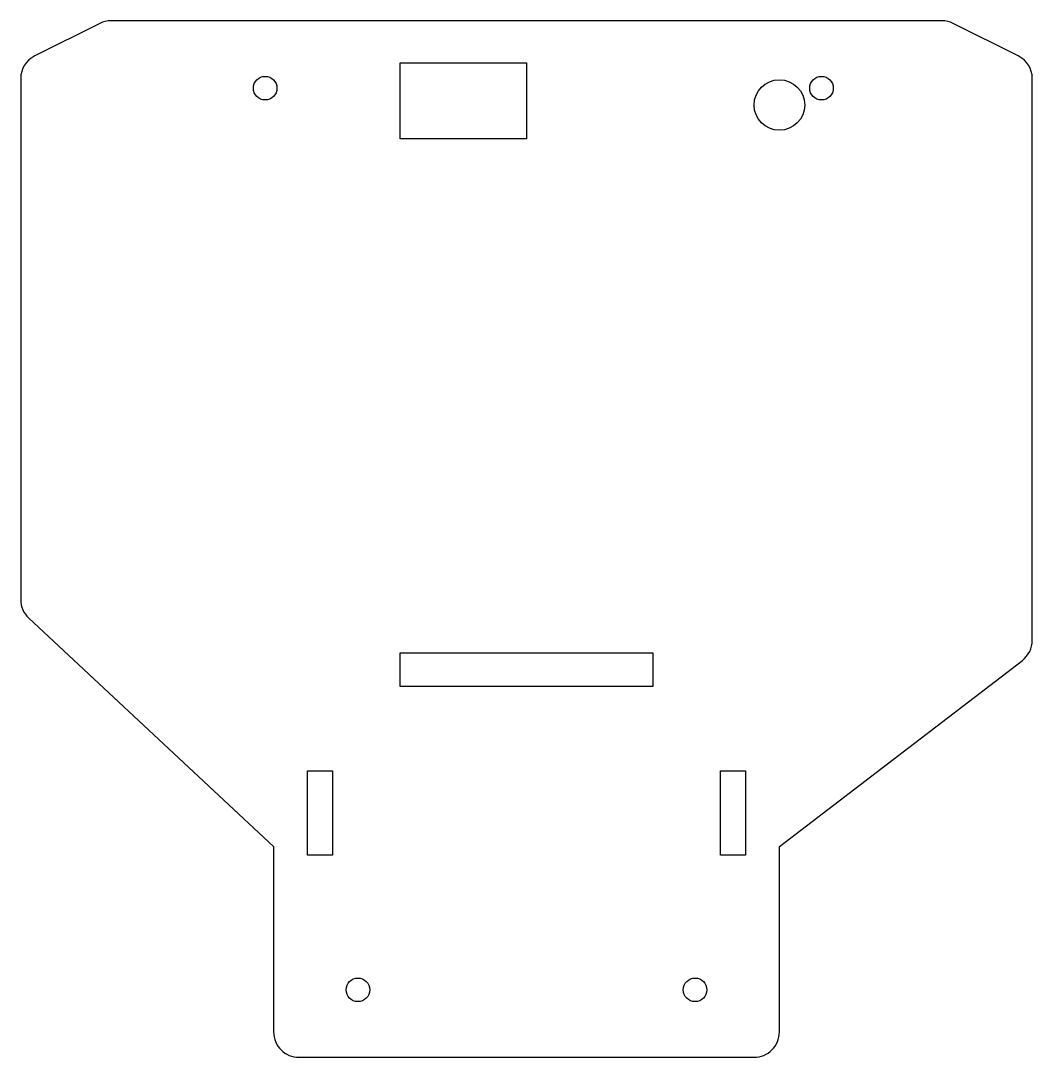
# Model space of a CAD drawing. Header units: millimetres. Extents: x -60 to 60, y -48 to 75.
import ezdxf

# ---------------------------------------------------------------- set-up
doc = ezdxf.new("R2010")
doc.units = ezdxf.units.MM

msp = doc.modelspace()

# ---------------------------------------------------------------- linework, layer by layer
msp.add_lwpolyline([(-30, -45, 0.414214), (-27, -48), (27, -48, 0.414214), (30, -45), (30, -23), (58.83, -0.9, 0.233277), (60, 1.48), (60, 68.15, 0.284079), (58.34, 70.83), (50.63, 74.68, 0.116434), (49.29, 75), (-49.29, 75, 0.116434), (-50.63, 74.68), (-58.34, 70.83, 0.284079), (-60, 68.15), (-60, 6.3, 0.207886), (-59.05, 4.11), (-30, -23)], format="xyb", close=True)
for points in [[(0, 70), (0, 61), (-15, 61), (-15, 70)], [(15, 0), (15, -4), (-15, -4), (-15, 0)], [(-23, -24), (-26, -24), (-26, -14), (-23, -14)], [(26, -24), (23, -24), (23, -14), (26, -14)]]:
    msp.add_lwpolyline(points, close=True)
for centre, radius in [((-31, 67), 1.4), ((30, 65), 3), ((35, 67), 1.4), ((-20, -40), 1.4), ((20, -40), 1.4)]:
    msp.add_circle(centre, radius)

doc.saveas('drawing.dxf')
